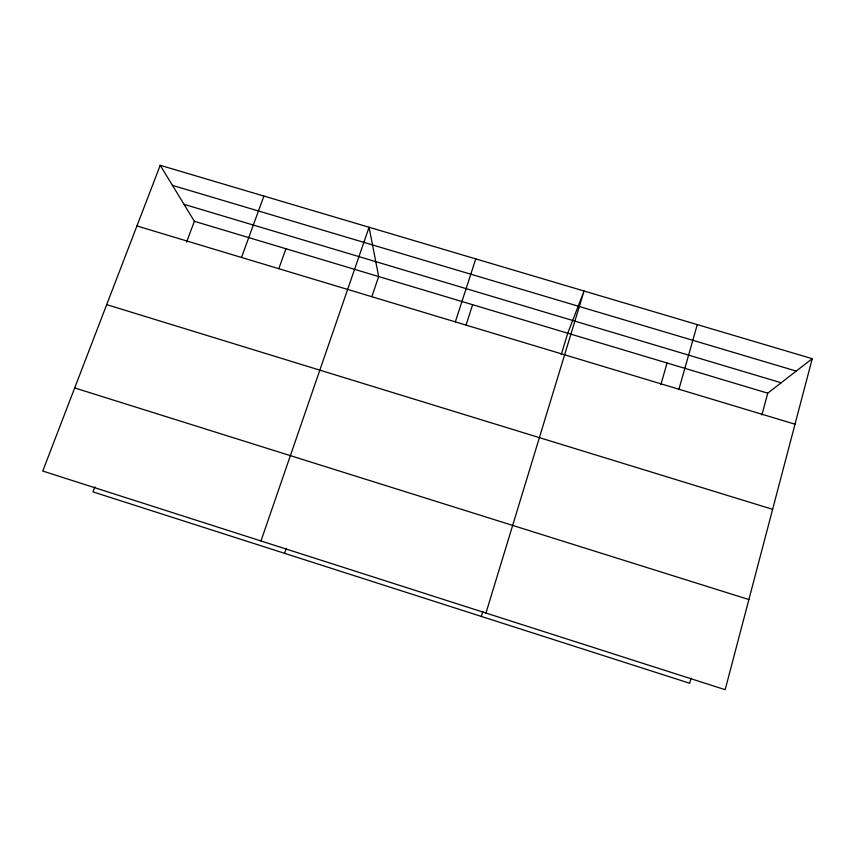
<?xml version="1.0" encoding="UTF-8"?>
<svg xmlns="http://www.w3.org/2000/svg" width="855" height="855" viewBox="0 0 855 855"><rect width="100%" height="100%" fill="white"/><g stroke="black" fill="none" stroke-linecap="round" stroke-linejoin="round"><path stroke-width="1.28" d="M812.25 358.694L725.168 689.686L42.75 471.052L160.227 165.314L812.25 358.694L767.737 393.172L761.869 414.985M691.096 678.101L689.707 683.263L92.971 491.882L94.83 486.912M678.923 389.239L697.274 324.59M660.883 384.558L667.071 363.001M481.333 616.434L482.861 611.4M561.254 354.536L567.752 333.226L584.051 291.01L485.961 613.046M466.071 324.986L472.612 304.711M455.33 321.875L475.775 258.894M284.565 553.324L286.265 548.322M371.861 296.599L378.68 276.55L369.071 227.248L260.978 540.969M278.848 268.588L285.933 248.752M241.516 257.462L263.896 196.062M186.561 242.147L194.363 221.306L160.227 165.314M172.454 185.375L796.24 371.091M184.028 204.345L781.16 382.773M194.363 221.306L767.737 393.172M136.928 225.955L795.011 424.208M106.693 304.626L772.621 509.324M74.684 387.935L748.884 599.547"/></g></svg>
